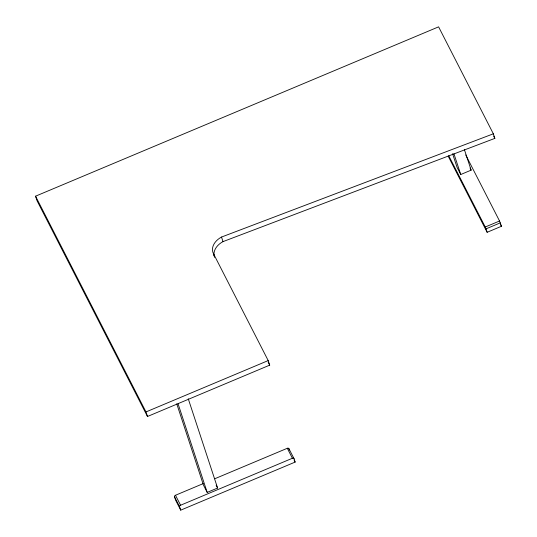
<?xml version="1.0" encoding="UTF-8"?>
<svg xmlns="http://www.w3.org/2000/svg" width="537" height="537" viewBox="0 0 537 537"><rect width="100%" height="100%" fill="white"/><g stroke="black" fill="none" stroke-linecap="round" stroke-linejoin="round"><path stroke-width="0.81" d="M493.349 133.814L221.513 237.052A16.976 12.15 -18.2 0 0 213.417 253.565L268.198 360.582L269.702 365.147L147.487 416.49L37.053 200.751L35.549 196.186L438.595 26.85L493.349 133.814L494.852 138.378L223.016 241.616A16.976 12.15 -18.2 0 0 214.578 257.384M452.577 153.716L457.034 167.269L460.746 174.518L471.15 170.148L464.337 149.427M448.757 155.737L485.247 227.01L499.544 221.002L501.451 226.278L487.146 232.286L448.22 156.247M487.146 232.286L486.019 228.856L500.316 222.848M147.487 416.49L145.99 411.933L268.198 360.582M214.813 478.736L287.302 448.281A1.416 0.98 -27.1 0 1 288.906 448.677L294.014 458.645L295.142 462.082L180.727 510.15L175.626 500.182L174.491 496.745A1.416 0.98 -27.1 0 1 175.485 495.262L203.248 483.595M176.754 403.851L203.483 485.146L207.195 492.402L217.599 488.032L188.252 398.763M180.727 510.15L179.6 506.72A1.416 0.98 -27.1 0 1 180.593 505.23L292.403 458.256A1.416 0.98 -27.1 0 1 294.014 458.645M493.711 136.15L494.852 138.378M465.72 154.925L499.544 221.002M500.685 224.788L501.451 226.278M470.036 167.974L471.15 170.148M268.178 362.173L269.702 365.147M294.048 459.941L295.142 462.082M287.302 448.281L292.403 458.256M216.116 485.133L217.599 488.032M35.549 196.186L145.99 411.933M175.485 495.262L180.593 505.23M174.491 496.745L179.6 506.72M485.247 227.01L486.019 228.856M453.933 153.797L460.746 174.518M221.513 237.052L223.016 241.616M288.906 448.677L289.356 450.046M213.417 253.565L214.169 255.847M178.109 403.931L207.195 492.402"/></g></svg>
